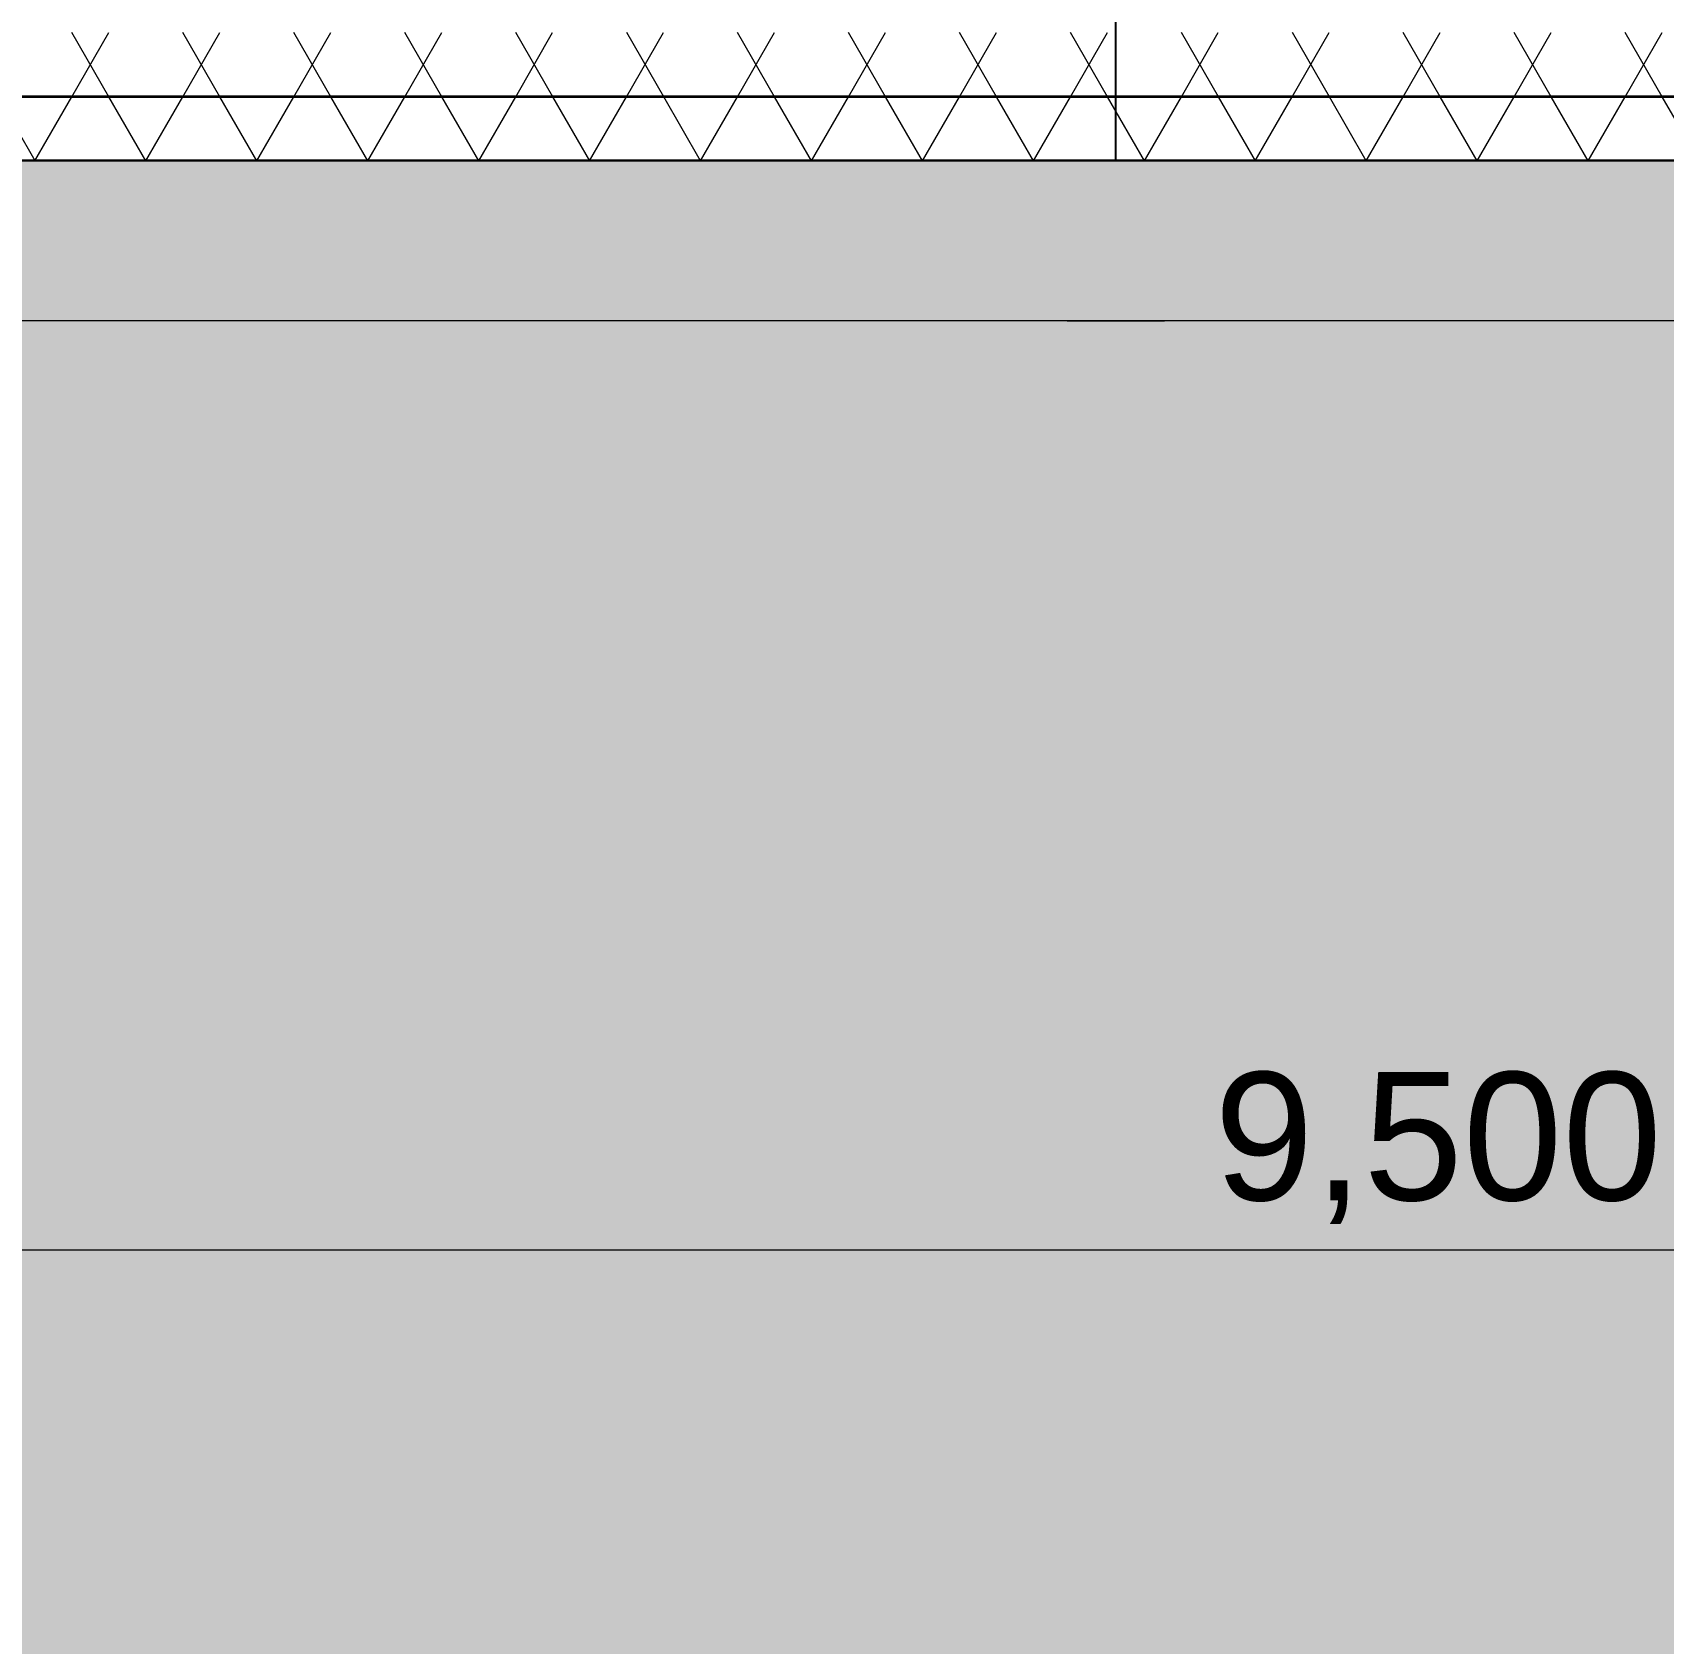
# Model space of a CAD drawing. Header units: millimetres. Extents: x -279593 to -202089, y -5129 to 14747.
# Drawn here: x -266047 to -263501, y -2615 to -100 of the extents above; entities that cross this region are included whole.
import ezdxf

# ---------------------------------------------------------------- set-up
doc = ezdxf.new("R2010")
doc.units = ezdxf.units.MM
doc.header["$MEASUREMENT"] = 0
doc.linetypes.add('Wipeout_Contour', pattern=[1000, 0, -1000])
for name, color, linetype, lineweight in [('0_Pen_No__1', 7, 'Continuous', 13), ('2D Drafting - General_Pen_No__1', 7, 'Continuous', 13), ('New_Annotation - Label_Pen_No__1', 7, 'Continuous', 13), ('New_Dimensioning - General_Pen_No__1', 7, 'Continuous', 13), ('New_Structural - Bearing_Pen_No__1', 7, 'Continuous', 13), ('New_Structural - Bearing_Pen_No__101', 252, 'Continuous', 13), ('New_Structural - Bearing_Pen_No__21', 7, 'Continuous', 35)]:
    doc.layers.add(name, color=color, linetype=linetype, lineweight=lineweight)
doc.layers.add('0_Pen_No__82', color=7, linetype='Continuous', lineweight=20, true_color=0xaaaaaa)
doc.layers.add('2D Drafting - General_Pen_No__61', color=7, linetype='Continuous', lineweight=20, true_color=0x6a6a6a)
doc.layers.add('New_Dimensioning - General', color=7, linetype='Continuous')
doc.layers.add('New_Structural - Bearing', color=7, linetype='Continuous')
doc.styles.add('GENERATED_STYLE_1', font='')
doc.styles.get('GENERATED_STYLE_1').set_extended_font_data('Arial')
doc.dimstyles.new('GENERATED_STYLE__1', dxfattribs={"dimtxt": 200, "dimasz": 95, "dimexe": 0.18, "dimexo": 0.0625, "dimgap": 0, "dimtad": 1, "dimtih": 1, "dimtoh": 1, "dimdec": 3, "dimlfac": 0.001, "dimzin": 0, "dimdsep": 46, "dimtxsty": 'GENERATED_STYLE_1', "dimblk": 'ARROWHEAD_2', "dimblk1": 'ARROWHEAD_2', "dimblk2": 'ARROWHEAD_2', "dimcen": 0.09, "dimclrd": 7, "dimclre": 7, "dimclrt": 7, "dimadec": 0, "dimazin": 0, "dimtfac": 1, "dimtdec": 4, "dimtmove": 0, "dimatfit": 3, "dimfxl": 0, "dimtolj": 1, "dimtzin": 0, "dimarcsym": 0})
doc.dimstyles.new('GENERATED_STYLE__4', dxfattribs={"dimtxt": 0.18, "dimasz": 152, "dimexe": 0.18, "dimexo": 0.0625, "dimgap": 0, "dimtad": 0, "dimtih": 1, "dimtoh": 1, "dimdec": 4, "dimzin": 0, "dimdsep": 46, "dimcen": 0.09, "dimadec": 0, "dimazin": 0, "dimtfac": 1, "dimtdec": 4, "dimtmove": 0, "dimatfit": 3, "dimldrblk": 'ARROWHEAD_0', "dimfxl": 0, "dimtolj": 1, "dimtzin": 0, "dimarcsym": 0})
pattern_1 = [(45, (0, 350), (-111.36932, 111.36932), [0, -105, 0, -157.5]), (110, (350, 350), (148.00159, 53.86817), [0, -77, 0, -133])]
pattern_2 = [(60, (0, 0), (-129.90381, 75), []), (120, (0, 0), (129.90381, 75), [])]

# ---------------------------------------------------------------- blocks, each defined once
blk = doc.blocks.new('*X2')
at = {"layer": 'New_Structural - Bearing_Pen_No__1', "color": 7, "linetype": 'Continuous', "lineweight": 13}
for p, q in [((-266015, -331.9), (-266015.8, -330)), ((-266011.2, -330), (-265997.7, -348.6)), ((-265947.7, -348.6), (-265934.2, -330)), ((-265922.1, -330), (-265926, -339.5)), ((-265884.7, -339.5), (-265888.6, -330)), ((-265864.2, -330), (-265864.2, -330.9)), ((-265864.2, -330.9), (-265847.1, -354.6)), ((-265791.4, -354.6), (-265774.3, -330.9)), ((-265774.3, -330.9), (-265774.3, -330)), ((-265766.6, -330), (-265768.8, -335.4)), ((-265711.6, -335.4), (-265713.9, -330)), ((-265700.7, -330), (-265701.5, -331.9)), ((-265651.3, -331.9), (-265652.1, -330)), ((-265647.5, -330), (-265634, -348.6)), ((-265584, -348.6), (-265570.5, -330)), ((-265558.4, -330), (-265562.3, -339.5)), ((-265521, -339.5), (-265524.9, -330)), ((-265500.5, -330), (-265500.5, -330.9)), ((-265500.5, -330.9), (-265483.4, -354.6)), ((-265427.7, -354.6), (-265410.6, -330.9)), ((-265410.6, -330.9), (-265410.6, -330)), ((-265402.9, -330), (-265405.1, -335.4)), ((-265347.9, -335.4), (-265350.2, -330)), ((-265337, -330), (-265337.8, -331.9)), ((-265287.6, -331.9), (-265288.4, -330)), ((-265283.8, -330), (-265270.3, -348.6)), ((-265220.3, -348.6), (-265206.8, -330)), ((-265194.7, -330), (-265198.6, -339.5)), ((-265157.3, -339.5), (-265161.2, -330)), ((-265136.8, -330), (-265136.8, -330.9)), ((-265136.8, -330.9), (-265119.6, -354.6)), ((-265064, -354.6), (-265046.8, -330.9)), ((-265046.8, -330.9), (-265046.8, -330)), ((-265039.2, -330), (-265041.4, -335.4)), ((-264984.2, -335.4), (-264986.5, -330)), ((-264973.3, -330), (-264974.1, -331.9)), ((-264923.9, -331.9), (-264924.7, -330)), ((-264920.1, -330), (-264906.6, -348.6)), ((-264856.6, -348.6), (-264843.1, -330)), ((-264831, -330), (-264834.9, -339.5)), ((-264793.6, -339.5), (-264797.5, -330)), ((-264773.1, -330), (-264773.1, -330.9)), ((-264773.1, -330.9), (-264755.9, -354.6)), ((-264700.3, -354.6), (-264683.1, -330.9)), ((-264683.1, -330.9), (-264683.1, -330)), ((-264675.5, -330), (-264677.7, -335.4)), ((-264620.5, -335.4), (-264622.8, -330)), ((-264609.6, -330), (-264610.3, -331.9)), ((-264560.2, -331.9), (-264561, -330)), ((-264556.4, -330), (-264542.9, -348.6)), ((-264492.9, -348.6), (-264479.4, -330)), ((-264467.2, -330), (-264471.2, -339.5)), ((-264429.9, -339.5), (-264433.8, -330)), ((-264409.4, -330), (-264409.4, -330.9)), ((-264409.4, -330.9), (-264392.2, -354.6)), ((-264336.6, -354.6), (-264319.4, -330.9)), ((-264319.4, -330.9), (-264319.4, -330)), ((-264311.7, -330), (-264314, -335.4)), ((-264256.8, -335.4), (-264259, -330)), ((-264245.9, -330), (-264246.6, -331.9)), ((-264196.5, -331.9), (-264197.3, -330)), ((-264192.7, -330), (-264179.2, -348.6)), ((-264129.2, -348.6), (-264115.7, -330)), ((-264103.5, -330), (-264107.5, -339.5)), ((-264066.1, -339.5), (-264070.1, -330)), ((-264045.7, -330), (-264045.7, -330.9)), ((-264045.7, -330.9), (-264028.5, -354.6)), ((-263972.9, -354.6), (-263955.7, -330.9)), ((-263955.7, -330.9), (-263955.7, -330)), ((-263948, -330), (-263950.3, -335.4)), ((-263893.1, -335.4), (-263895.3, -330)), ((-263882.2, -330), (-263882.9, -331.9)), ((-263832.8, -331.9), (-263833.6, -330)), ((-263829, -330), (-263815.5, -348.6)), ((-263765.5, -348.6), (-263752, -330)), ((-263739.8, -330), (-263743.8, -339.5)), ((-263702.4, -339.5), (-263706.4, -330)), ((-263682, -330), (-263682, -330.9)), ((-263682, -330.9), (-263664.8, -354.6)), ((-263609.2, -354.6), (-263592, -330.9)), ((-263592, -330.9), (-263592, -330)), ((-263584.3, -330), (-263586.6, -335.4)), ((-263529.4, -335.4), (-263531.6, -330)), ((-263518.5, -330), (-263519.2, -331.9)), ((-266057.8, -349.6), (-266040.1, -356.9)), ((-266040.1, -356.9), (-266022.4, -349.6)), ((-266022.4, -349.6), (-266015, -331.9)), ((-265997.7, -348.6), (-265972.7, -356.7)), ((-265972.7, -356.7), (-265947.7, -348.6)), ((-265926, -339.5), (-265920, -354.2)), ((-265920, -354.2), (-265905.4, -360.2)), ((-265905.4, -360.2), (-265890.7, -354.2)), ((-265890.7, -354.2), (-265884.7, -339.5)), ((-265847.1, -354.6), (-265819.3, -363.6)), ((-265819.3, -363.6), (-265791.4, -354.6)), ((-265768.8, -335.4), (-265760.4, -355.6)), ((-265760.4, -355.6), (-265740.2, -364)), ((-265740.2, -364), (-265720, -355.6)), ((-265720, -355.6), (-265711.6, -335.4)), ((-265701.5, -331.9), (-265694.1, -349.6)), ((-265694.1, -349.6), (-265676.4, -356.9)), ((-265676.4, -356.9), (-265658.7, -349.6)), ((-265658.7, -349.6), (-265651.3, -331.9)), ((-265634, -348.6), (-265609, -356.7)), ((-265609, -356.7), (-265584, -348.6)), ((-265562.3, -339.5), (-265556.3, -354.2)), ((-265556.3, -354.2), (-265541.7, -360.2)), ((-265541.7, -360.2), (-265527, -354.2)), ((-265527, -354.2), (-265521, -339.5)), ((-265483.4, -354.6), (-265455.5, -363.6)), ((-265455.5, -363.6), (-265427.7, -354.6)), ((-265405.1, -335.4), (-265396.7, -355.6)), ((-265396.7, -355.6), (-265376.5, -364)), ((-265376.5, -364), (-265356.3, -355.6)), ((-265356.3, -355.6), (-265347.9, -335.4)), ((-265337.8, -331.9), (-265330.4, -349.6)), ((-265330.4, -349.6), (-265312.7, -356.9)), ((-265312.7, -356.9), (-265295, -349.6)), ((-265295, -349.6), (-265287.6, -331.9)), ((-265270.3, -348.6), (-265245.3, -356.7)), ((-265245.3, -356.7), (-265220.3, -348.6)), ((-265198.6, -339.5), (-265192.6, -354.2)), ((-265192.6, -354.2), (-265177.9, -360.2)), ((-265177.9, -360.2), (-265163.3, -354.2)), ((-265163.3, -354.2), (-265157.3, -339.5)), ((-265119.6, -354.6), (-265091.8, -363.6)), ((-265091.8, -363.6), (-265064, -354.6)), ((-265041.4, -335.4), (-265033, -355.6)), ((-265033, -355.6), (-265012.8, -364)), ((-265012.8, -364), (-264992.6, -355.6)), ((-264992.6, -355.6), (-264984.2, -335.4)), ((-264974.1, -331.9), (-264966.7, -349.6)), ((-264966.7, -349.6), (-264949, -356.9)), ((-264949, -356.9), (-264931.3, -349.6)), ((-264931.3, -349.6), (-264923.9, -331.9)), ((-264906.6, -348.6), (-264881.6, -356.7)), ((-264881.6, -356.7), (-264856.6, -348.6)), ((-264834.9, -339.5), (-264828.9, -354.2)), ((-264828.9, -354.2), (-264814.2, -360.2)), ((-264814.2, -360.2), (-264799.6, -354.2)), ((-264799.6, -354.2), (-264793.6, -339.5)), ((-264755.9, -354.6), (-264728.1, -363.6)), ((-264728.1, -363.6), (-264700.3, -354.6)), ((-264677.7, -335.4), (-264669.3, -355.6)), ((-264669.3, -355.6), (-264649.1, -364)), ((-264649.1, -364), (-264628.9, -355.6)), ((-264628.9, -355.6), (-264620.5, -335.4)), ((-264610.3, -331.9), (-264603, -349.6)), ((-264603, -349.6), (-264585.3, -356.9)), ((-264585.3, -356.9), (-264567.5, -349.6)), ((-264567.5, -349.6), (-264560.2, -331.9)), ((-264542.9, -348.6), (-264517.9, -356.7)), ((-264517.9, -356.7), (-264492.9, -348.6)), ((-264471.2, -339.5), (-264465.1, -354.2)), ((-264465.1, -354.2), (-264450.5, -360.2)), ((-264450.5, -360.2), (-264435.9, -354.2)), ((-264435.9, -354.2), (-264429.9, -339.5)), ((-264392.2, -354.6), (-264364.4, -363.6)), ((-264364.4, -363.6), (-264336.6, -354.6)), ((-264314, -335.4), (-264305.6, -355.6)), ((-264305.6, -355.6), (-264285.4, -364)), ((-264285.4, -364), (-264265.2, -355.6)), ((-264265.2, -355.6), (-264256.8, -335.4)), ((-264246.6, -331.9), (-264239.3, -349.6)), ((-264239.3, -349.6), (-264221.6, -356.9)), ((-264221.6, -356.9), (-264203.8, -349.6)), ((-264203.8, -349.6), (-264196.5, -331.9)), ((-264179.2, -348.6), (-264154.2, -356.7)), ((-264154.2, -356.7), (-264129.2, -348.6)), ((-264107.5, -339.5), (-264101.4, -354.2)), ((-264101.4, -354.2), (-264086.8, -360.2)), ((-264086.8, -360.2), (-264072.2, -354.2)), ((-264072.2, -354.2), (-264066.1, -339.5)), ((-264028.5, -354.6), (-264000.7, -363.6)), ((-264000.7, -363.6), (-263972.9, -354.6)), ((-263950.3, -335.4), (-263941.9, -355.6)), ((-263941.9, -355.6), (-263921.7, -364)), ((-263921.7, -364), (-263901.5, -355.6)), ((-263901.5, -355.6), (-263893.1, -335.4)), ((-263882.9, -331.9), (-263875.6, -349.6)), ((-263875.6, -349.6), (-263857.9, -356.9)), ((-263857.9, -356.9), (-263840.1, -349.6)), ((-263840.1, -349.6), (-263832.8, -331.9)), ((-263815.5, -348.6), (-263790.5, -356.7)), ((-263790.5, -356.7), (-263765.5, -348.6)), ((-263743.8, -339.5), (-263737.7, -354.2)), ((-263737.7, -354.2), (-263723.1, -360.2)), ((-263723.1, -360.2), (-263708.5, -354.2)), ((-263708.5, -354.2), (-263702.4, -339.5)), ((-263664.8, -354.6), (-263637, -363.6)), ((-263637, -363.6), (-263609.2, -354.6)), ((-263586.6, -335.4), (-263578.2, -355.6)), ((-263578.2, -355.6), (-263558, -364)), ((-263558, -364), (-263537.8, -355.6)), ((-263537.8, -355.6), (-263529.4, -335.4)), ((-263519.2, -331.9), (-263511.9, -349.6)), ((-263511.9, -349.6), (-263494.2, -356.9)), ((-266022.9, -374.5), (-266036, -397.3)), ((-265998.2, -365.6), (-266022.9, -374.5)), ((-265973.6, -374.5), (-265998.2, -365.6)), ((-265960.5, -397.3), (-265973.6, -374.5)), ((-265907.2, -373.7), (-265929.8, -399.8)), ((-265874.1, -364), (-265907.2, -373.7)), ((-265841, -373.7), (-265874.1, -364)), ((-265818.4, -399.8), (-265841, -373.7)), ((-265758.6, -374.2), (-265775.9, -398)), ((-265730.6, -365), (-265758.6, -374.2)), ((-265702.5, -374.2), (-265730.6, -365)), ((-265685.2, -398), (-265702.5, -374.2)), ((-265659.2, -374.5), (-265672.3, -397.3)), ((-265634.5, -365.6), (-265659.2, -374.5)), ((-265609.9, -374.5), (-265634.5, -365.6)), ((-265596.8, -397.3), (-265609.9, -374.5)), ((-265543.5, -373.7), (-265566.1, -399.8)), ((-265510.4, -364), (-265543.5, -373.7)), ((-265477.3, -373.7), (-265510.4, -364)), ((-265454.7, -399.8), (-265477.3, -373.7)), ((-265394.9, -374.2), (-265412.2, -398)), ((-265366.9, -365), (-265394.9, -374.2)), ((-265338.8, -374.2), (-265366.9, -365)), ((-265321.5, -398), (-265338.8, -374.2)), ((-265295.5, -374.5), (-265308.6, -397.3)), ((-265270.8, -365.6), (-265295.5, -374.5)), ((-265246.2, -374.5), (-265270.8, -365.6)), ((-265233, -397.3), (-265246.2, -374.5)), ((-265179.8, -373.7), (-265202.4, -399.8)), ((-265146.7, -364), (-265179.8, -373.7)), ((-265113.6, -373.7), (-265146.7, -364)), ((-265091, -399.8), (-265113.6, -373.7)), ((-265031.2, -374.2), (-265048.5, -398)), ((-265003.1, -365), (-265031.2, -374.2)), ((-264975.1, -374.2), (-265003.1, -365)), ((-264957.8, -398), (-264975.1, -374.2)), ((-264931.8, -374.5), (-264944.9, -397.3)), ((-264907.1, -365.6), (-264931.8, -374.5)), ((-264882.5, -374.5), (-264907.1, -365.6)), ((-264869.3, -397.3), (-264882.5, -374.5)), ((-264816.1, -373.7), (-264838.7, -399.8)), ((-264783, -364), (-264816.1, -373.7)), ((-264749.9, -373.7), (-264783, -364)), ((-264727.3, -399.8), (-264749.9, -373.7)), ((-264667.5, -374.2), (-264684.8, -398)), ((-264639.4, -365), (-264667.5, -374.2)), ((-264611.4, -374.2), (-264639.4, -365)), ((-264594.1, -398), (-264611.4, -374.2)), ((-264568.1, -374.5), (-264581.2, -397.3)), ((-264543.4, -365.6), (-264568.1, -374.5)), ((-264518.8, -374.5), (-264543.4, -365.6)), ((-264505.6, -397.3), (-264518.8, -374.5)), ((-264452.4, -373.7), (-264475, -399.8)), ((-264419.3, -364), (-264452.4, -373.7)), ((-264386.2, -373.7), (-264419.3, -364)), ((-264363.6, -399.8), (-264386.2, -373.7)), ((-264303.8, -374.2), (-264321.1, -398)), ((-264275.7, -365), (-264303.8, -374.2)), ((-264247.7, -374.2), (-264275.7, -365)), ((-264230.4, -398), (-264247.7, -374.2)), ((-264204.4, -374.5), (-264217.5, -397.3)), ((-264179.7, -365.6), (-264204.4, -374.5)), ((-264155, -374.5), (-264179.7, -365.6)), ((-264141.9, -397.3), (-264155, -374.5)), ((-264088.7, -373.7), (-264111.3, -399.8)), ((-264055.6, -364), (-264088.7, -373.7)), ((-264022.5, -373.7), (-264055.6, -364)), ((-263999.9, -399.8), (-264022.5, -373.7)), ((-263940.1, -374.2), (-263957.4, -398)), ((-263912, -365), (-263940.1, -374.2)), ((-263884, -374.2), (-263912, -365)), ((-263866.7, -398), (-263884, -374.2)), ((-263840.6, -374.5), (-263853.8, -397.3)), ((-263816, -365.6), (-263840.6, -374.5)), ((-263791.3, -374.5), (-263816, -365.6)), ((-263778.2, -397.3), (-263791.3, -374.5)), ((-263725, -373.7), (-263747.6, -399.8)), ((-263691.9, -364), (-263725, -373.7)), ((-263658.8, -373.7), (-263691.9, -364)), ((-263636.2, -399.8), (-263658.8, -373.7)), ((-263576.4, -374.2), (-263593.7, -398)), ((-263548.3, -365), (-263576.4, -374.2)), ((-263520.3, -374.2), (-263548.3, -365)), ((-263502.9, -398), (-263520.3, -374.2)), ((-266036, -397.3), (-266031.5, -423.1)), ((-265965, -423.1), (-265960.5, -397.3)), ((-265929.8, -399.8), (-265934.7, -433.9)), ((-265813.5, -433.9), (-265818.4, -399.8)), ((-265775.9, -398), (-265775.9, -427.5)), ((-265685.2, -427.5), (-265685.2, -398)), ((-265672.3, -397.3), (-265667.7, -423.1)), ((-265601.3, -423.1), (-265596.8, -397.3)), ((-265566.1, -399.8), (-265571, -433.9)), ((-265449.8, -433.9), (-265454.7, -399.8)), ((-265412.2, -398), (-265412.2, -427.5)), ((-265321.5, -427.5), (-265321.5, -398)), ((-265308.6, -397.3), (-265304, -423.1)), ((-265237.6, -423.1), (-265233, -397.3)), ((-265202.4, -399.8), (-265207.3, -433.9)), ((-265086.1, -433.9), (-265091, -399.8)), ((-265048.5, -398), (-265048.5, -427.5)), ((-264957.8, -427.5), (-264957.8, -398)), ((-264944.9, -397.3), (-264940.3, -423.1)), ((-264873.9, -423.1), (-264869.3, -397.3)), ((-264838.7, -399.8), (-264843.6, -433.9)), ((-264722.4, -433.9), (-264727.3, -399.8)), ((-264684.8, -398), (-264684.8, -427.5)), ((-264594.1, -427.5), (-264594.1, -398)), ((-264581.2, -397.3), (-264576.6, -423.1)), ((-264510.2, -423.1), (-264505.6, -397.3)), ((-264475, -399.8), (-264479.9, -433.9)), ((-264358.7, -433.9), (-264363.6, -399.8)), ((-264321.1, -398), (-264321.1, -427.5)), ((-264230.4, -427.5), (-264230.4, -398)), ((-264217.5, -397.3), (-264212.9, -423.1)), ((-264146.5, -423.1), (-264141.9, -397.3)), ((-264111.3, -399.8), (-264116.2, -433.9)), ((-263995, -433.9), (-263999.9, -399.8)), ((-263957.4, -398), (-263957.4, -427.5)), ((-263866.7, -427.5), (-263866.7, -398)), ((-263853.8, -397.3), (-263849.2, -423.1)), ((-263782.8, -423.1), (-263778.2, -397.3)), ((-263747.6, -399.8), (-263752.5, -433.9)), ((-263631.3, -433.9), (-263636.2, -399.8)), ((-263593.7, -398), (-263593.7, -427.5)), ((-263502.9, -427.5), (-263502.9, -398)), ((-266031.5, -423.1), (-266011.4, -440)), ((-265985.1, -440), (-265965, -423.1)), ((-265775.9, -427.5), (-265758.6, -451.3)), ((-265702.5, -451.3), (-265685.2, -427.5)), ((-265667.7, -423.1), (-265647.6, -440)), ((-265621.4, -440), (-265601.3, -423.1)), ((-265412.2, -427.5), (-265394.9, -451.3)), ((-265338.8, -451.3), (-265321.5, -427.5)), ((-265304, -423.1), (-265283.9, -440)), ((-265257.7, -440), (-265237.6, -423.1)), ((-265048.5, -427.5), (-265031.2, -451.3)), ((-264975.1, -451.3), (-264957.8, -427.5)), ((-264940.3, -423.1), (-264920.2, -440)), ((-264894, -440), (-264873.9, -423.1)), ((-264684.8, -427.5), (-264667.5, -451.3)), ((-264611.4, -451.3), (-264594.1, -427.5)), ((-264576.6, -423.1), (-264556.5, -440)), ((-264530.3, -440), (-264510.2, -423.1)), ((-264321.1, -427.5), (-264303.8, -451.3)), ((-264247.7, -451.3), (-264230.4, -427.5)), ((-264212.9, -423.1), (-264192.8, -440)), ((-264166.6, -440), (-264146.5, -423.1)), ((-263957.4, -427.5), (-263940.1, -451.3)), ((-263884, -451.3), (-263866.7, -427.5)), ((-263849.2, -423.1), (-263829.1, -440)), ((-263802.9, -440), (-263782.8, -423.1)), ((-263593.7, -427.5), (-263576.4, -451.3)), ((-263520.3, -451.3), (-263502.9, -427.5)), ((-265999.3, -451), (-266027.1, -460)), ((-266011.4, -440), (-265985.1, -440)), ((-265971.4, -460), (-265999.3, -451)), ((-265934.7, -433.9), (-265920.4, -465.3)), ((-265827.9, -465.3), (-265813.5, -433.9)), ((-265789, -453.6), (-265814, -461.7)), ((-265764, -461.7), (-265789, -453.6)), ((-265758.6, -451.3), (-265730.6, -460.5)), ((-265730.6, -460.5), (-265702.5, -451.3)), ((-265635.5, -451), (-265663.4, -460)), ((-265647.6, -440), (-265621.4, -440)), ((-265607.7, -460), (-265635.5, -451)), ((-265571, -433.9), (-265556.7, -465.3)), ((-265464.2, -465.3), (-265449.8, -433.9)), ((-265425.3, -453.6), (-265450.3, -461.7)), ((-265400.3, -461.7), (-265425.3, -453.6)), ((-265394.9, -451.3), (-265366.9, -460.5)), ((-265366.9, -460.5), (-265338.8, -451.3)), ((-265271.8, -451), (-265299.6, -460)), ((-265283.9, -440), (-265257.7, -440)), ((-265244, -460), (-265271.8, -451)), ((-265207.3, -433.9), (-265193, -465.3)), ((-265100.4, -465.3), (-265086.1, -433.9)), ((-265061.6, -453.6), (-265086.6, -461.7)), ((-265036.6, -461.7), (-265061.6, -453.6)), ((-265031.2, -451.3), (-265003.1, -460.5)), ((-265003.1, -460.5), (-264975.1, -451.3)), ((-264908.1, -451), (-264935.9, -460)), ((-264920.2, -440), (-264894, -440)), ((-264880.3, -460), (-264908.1, -451)), ((-264843.6, -433.9), (-264829.3, -465.3)), ((-264736.7, -465.3), (-264722.4, -433.9)), ((-264697.9, -453.6), (-264722.9, -461.7)), ((-264672.9, -461.7), (-264697.9, -453.6)), ((-264667.5, -451.3), (-264639.4, -460.5)), ((-264639.4, -460.5), (-264611.4, -451.3)), ((-264544.4, -451), (-264572.2, -460)), ((-264556.5, -440), (-264530.3, -440)), ((-264516.6, -460), (-264544.4, -451)), ((-264479.9, -433.9), (-264465.6, -465.3)), ((-264373, -465.3), (-264358.7, -433.9)), ((-264334.2, -453.6), (-264359.2, -461.7)), ((-264309.2, -461.7), (-264334.2, -453.6)), ((-264303.8, -451.3), (-264275.7, -460.5)), ((-264275.7, -460.5), (-264247.7, -451.3)), ((-264180.7, -451), (-264208.5, -460)), ((-264192.8, -440), (-264166.6, -440)), ((-264152.9, -460), (-264180.7, -451)), ((-264116.2, -433.9), (-264101.8, -465.3)), ((-264009.3, -465.3), (-263995, -433.9)), ((-263970.5, -453.6), (-263995.5, -461.7)), ((-263945.5, -461.7), (-263970.5, -453.6)), ((-263940.1, -451.3), (-263912, -460.5)), ((-263912, -460.5), (-263884, -451.3)), ((-263817, -451), (-263844.8, -460)), ((-263829.1, -440), (-263802.9, -440)), ((-263789.2, -460), (-263817, -451)), ((-263752.5, -433.9), (-263738.1, -465.3)), ((-263645.6, -465.3), (-263631.3, -433.9)), ((-263606.8, -453.6), (-263631.8, -461.7)), ((-263581.8, -461.7), (-263606.8, -453.6)), ((-263576.4, -451.3), (-263548.3, -460.5)), ((-263548.3, -460.5), (-263520.3, -451.3)), ((-266027.1, -460), (-266044.2, -483.7)), ((-266044.2, -483.7), (-266044.2, -512.9)), ((-265954.3, -483.7), (-265971.4, -460)), ((-265954.3, -512.9), (-265954.3, -483.7)), ((-265920.4, -465.3), (-265891.4, -483.9)), ((-265856.9, -483.9), (-265827.9, -465.3)), ((-265814, -461.7), (-265829.5, -483)), ((-265829.5, -483), (-265829.5, -509.3)), ((-265748.6, -483), (-265764, -461.7)), ((-265748.6, -509.3), (-265748.6, -483)), ((-265663.4, -460), (-265680.5, -483.7)), ((-265680.5, -483.7), (-265680.5, -512.9)), ((-265590.6, -483.7), (-265607.7, -460)), ((-265590.6, -512.9), (-265590.6, -483.7)), ((-265556.7, -465.3), (-265527.7, -483.9)), ((-265493.2, -483.9), (-265464.2, -465.3)), ((-265450.3, -461.7), (-265465.8, -483)), ((-265465.8, -483), (-265465.8, -509.3)), ((-265384.8, -483), (-265400.3, -461.7)), ((-265384.8, -509.3), (-265384.8, -483)), ((-265299.6, -460), (-265316.8, -483.7)), ((-265316.8, -483.7), (-265316.8, -512.9)), ((-265226.8, -483.7), (-265244, -460)), ((-265226.8, -512.9), (-265226.8, -483.7)), ((-265193, -465.3), (-265164, -483.9)), ((-265129.5, -483.9), (-265100.4, -465.3)), ((-265086.6, -461.7), (-265102.1, -483)), ((-265102.1, -483), (-265102.1, -509.3)), ((-265021.1, -483), (-265036.6, -461.7)), ((-265021.1, -509.3), (-265021.1, -483)), ((-264935.9, -460), (-264953.1, -483.7)), ((-264953.1, -483.7), (-264953.1, -512.9)), ((-264863.1, -483.7), (-264880.3, -460)), ((-264863.1, -512.9), (-264863.1, -483.7)), ((-264829.3, -465.3), (-264800.2, -483.9)), ((-264765.8, -483.9), (-264736.7, -465.3)), ((-264722.9, -461.7), (-264738.4, -483)), ((-264738.4, -483), (-264738.4, -509.3)), ((-264657.4, -483), (-264672.9, -461.7)), ((-264657.4, -509.3), (-264657.4, -483)), ((-264572.2, -460), (-264589.4, -483.7)), ((-264589.4, -483.7), (-264589.4, -512.9)), ((-264499.4, -483.7), (-264516.6, -460)), ((-264499.4, -512.9), (-264499.4, -483.7)), ((-264465.6, -465.3), (-264436.5, -483.9)), ((-264402.1, -483.9), (-264373, -465.3)), ((-264359.2, -461.7), (-264374.7, -483)), ((-264374.7, -483), (-264374.7, -509.3)), ((-264293.7, -483), (-264309.2, -461.7)), ((-264293.7, -509.3), (-264293.7, -483)), ((-264208.5, -460), (-264225.7, -483.7)), ((-264225.7, -483.7), (-264225.7, -512.9)), ((-264135.7, -483.7), (-264152.9, -460)), ((-264135.7, -512.9), (-264135.7, -483.7)), ((-264101.8, -465.3), (-264072.8, -483.9)), ((-264038.3, -483.9), (-264009.3, -465.3)), ((-263995.5, -461.7), (-264011, -483)), ((-264011, -483), (-264011, -509.3)), ((-263930, -483), (-263945.5, -461.7)), ((-263930, -509.3), (-263930, -483)), ((-263844.8, -460), (-263862, -483.7)), ((-263862, -483.7), (-263862, -512.9)), ((-263772, -483.7), (-263789.2, -460)), ((-263772, -512.9), (-263772, -483.7)), ((-263738.1, -465.3), (-263709.1, -483.9)), ((-263674.6, -483.9), (-263645.6, -465.3)), ((-263631.8, -461.7), (-263647.2, -483)), ((-263647.2, -483), (-263647.2, -509.3)), ((-263566.3, -483), (-263581.8, -461.7)), ((-263566.3, -509.3), (-263566.3, -483)), ((-265940.4, -497.2), (-265948.8, -517.4)), ((-265920.2, -488.8), (-265940.4, -497.2)), ((-265900, -497.2), (-265920.2, -488.8)), ((-265891.6, -517.4), (-265900, -497.2)), ((-265891.4, -483.9), (-265856.9, -483.9)), ((-265874.1, -496.1), (-265881.5, -513.9)), ((-265856.4, -488.8), (-265874.1, -496.1)), ((-265838.7, -496.1), (-265856.4, -488.8)), ((-265831.3, -513.9), (-265838.7, -496.1)), ((-265736.3, -506.9), (-265742.3, -521.5)), ((-265721.7, -500.9), (-265736.3, -506.9)), ((-265707, -506.9), (-265721.7, -500.9)), ((-265701, -521.5), (-265707, -506.9)), ((-265576.7, -497.2), (-265585.1, -517.4)), ((-265556.5, -488.8), (-265576.7, -497.2)), ((-265536.3, -497.2), (-265556.5, -488.8)), ((-265527.9, -517.4), (-265536.3, -497.2)), ((-265527.7, -483.9), (-265493.2, -483.9)), ((-265510.4, -496.1), (-265517.8, -513.9)), ((-265492.7, -488.8), (-265510.4, -496.1)), ((-265475, -496.1), (-265492.7, -488.8)), ((-265467.6, -513.9), (-265475, -496.1)), ((-265372.6, -506.9), (-265378.6, -521.5)), ((-265357.9, -500.9), (-265372.6, -506.9)), ((-265343.3, -506.9), (-265357.9, -500.9)), ((-265337.3, -521.5), (-265343.3, -506.9)), ((-265213, -497.2), (-265221.4, -517.4)), ((-265192.8, -488.8), (-265213, -497.2)), ((-265172.6, -497.2), (-265192.8, -488.8)), ((-265164.2, -517.4), (-265172.6, -497.2)), ((-265164, -483.9), (-265129.5, -483.9)), ((-265146.7, -496.1), (-265154.1, -513.9)), ((-265129, -488.8), (-265146.7, -496.1)), ((-265111.3, -496.1), (-265129, -488.8)), ((-265103.9, -513.9), (-265111.3, -496.1)), ((-265008.9, -506.9), (-265014.9, -521.5)), ((-264994.2, -500.9), (-265008.9, -506.9)), ((-264979.6, -506.9), (-264994.2, -500.9)), ((-264973.6, -521.5), (-264979.6, -506.9)), ((-264849.3, -497.2), (-264857.7, -517.4)), ((-264829.1, -488.8), (-264849.3, -497.2)), ((-264808.9, -497.2), (-264829.1, -488.8)), ((-264800.5, -517.4), (-264808.9, -497.2)), ((-264800.2, -483.9), (-264765.8, -483.9)), ((-264783, -496.1), (-264790.3, -513.9)), ((-264765.3, -488.8), (-264783, -496.1)), ((-264747.5, -496.1), (-264765.3, -488.8)), ((-264740.2, -513.9), (-264747.5, -496.1)), ((-264645.1, -506.9), (-264651.2, -521.5)), ((-264630.5, -500.9), (-264645.1, -506.9)), ((-264615.9, -506.9), (-264630.5, -500.9)), ((-264609.9, -521.5), (-264615.9, -506.9)), ((-264485.6, -497.2), (-264494, -517.4)), ((-264465.4, -488.8), (-264485.6, -497.2)), ((-264445.2, -497.2), (-264465.4, -488.8)), ((-264436.8, -517.4), (-264445.2, -497.2)), ((-264436.5, -483.9), (-264402.1, -483.9)), ((-264419.3, -496.1), (-264426.6, -513.9)), ((-264401.6, -488.8), (-264419.3, -496.1)), ((-264383.8, -496.1), (-264401.6, -488.8)), ((-264376.5, -513.9), (-264383.8, -496.1)), ((-264281.4, -506.9), (-264287.5, -521.5)), ((-264266.8, -500.9), (-264281.4, -506.9)), ((-264252.2, -506.9), (-264266.8, -500.9)), ((-264246.1, -521.5), (-264252.2, -506.9)), ((-264121.9, -497.2), (-264130.3, -517.4)), ((-264101.7, -488.8), (-264121.9, -497.2)), ((-264081.5, -497.2), (-264101.7, -488.8)), ((-264073.1, -517.4), (-264081.5, -497.2)), ((-264072.8, -483.9), (-264038.3, -483.9)), ((-264055.6, -496.1), (-264062.9, -513.9)), ((-264037.9, -488.8), (-264055.6, -496.1)), ((-264020.1, -496.1), (-264037.9, -488.8)), ((-264012.8, -513.9), (-264020.1, -496.1)), ((-263917.7, -506.9), (-263923.8, -521.5)), ((-263903.1, -500.9), (-263917.7, -506.9)), ((-263888.5, -506.9), (-263903.1, -500.9)), ((-263882.4, -521.5), (-263888.5, -506.9)), ((-263758.2, -497.2), (-263766.6, -517.4)), ((-263738, -488.8), (-263758.2, -497.2)), ((-263717.8, -497.2), (-263738, -488.8)), ((-263709.4, -517.4), (-263717.8, -497.2)), ((-263709.1, -483.9), (-263674.6, -483.9)), ((-263691.9, -496.1), (-263699.2, -513.9)), ((-263674.2, -488.8), (-263691.9, -496.1)), ((-263656.4, -496.1), (-263674.2, -488.8)), ((-263649.1, -513.9), (-263656.4, -496.1)), ((-263554, -506.9), (-263560.1, -521.5)), ((-263539.4, -500.9), (-263554, -506.9)), ((-263524.8, -506.9), (-263539.4, -500.9)), ((-263518.7, -521.5), (-263524.8, -506.9)), ((-266044.2, -512.9), (-266031.8, -530)), ((-265966.7, -530), (-265954.3, -512.9)), ((-265948.8, -517.4), (-265943.6, -530)), ((-265896.9, -530), (-265891.6, -517.4)), ((-265881.5, -513.9), (-265874.8, -530)), ((-265838, -530), (-265831.3, -513.9)), ((-265829.5, -509.3), (-265814.4, -530)), ((-265763.6, -530), (-265748.6, -509.3)), ((-265742.3, -521.5), (-265738.8, -530)), ((-265704.5, -530), (-265701, -521.5)), ((-265680.5, -512.9), (-265668.1, -530)), ((-265603, -530), (-265590.6, -512.9)), ((-265585.1, -517.4), (-265579.9, -530)), ((-265533.1, -530), (-265527.9, -517.4)), ((-265517.8, -513.9), (-265511.1, -530)), ((-265474.3, -530), (-265467.6, -513.9)), ((-265465.8, -509.3), (-265450.7, -530)), ((-265399.9, -530), (-265384.8, -509.3)), ((-265378.6, -521.5), (-265375.1, -530)), ((-265340.8, -530), (-265337.3, -521.5)), ((-265316.8, -512.9), (-265304.4, -530)), ((-265239.3, -530), (-265226.8, -512.9)), ((-265221.4, -517.4), (-265216.2, -530)), ((-265169.4, -530), (-265164.2, -517.4)), ((-265154.1, -513.9), (-265147.4, -530)), ((-265110.6, -530), (-265103.9, -513.9)), ((-265102.1, -509.3), (-265087, -530)), ((-265036.2, -530), (-265021.1, -509.3)), ((-265014.9, -521.5), (-265011.4, -530)), ((-264977.1, -530), (-264973.6, -521.5)), ((-264953.1, -512.9), (-264940.7, -530)), ((-264875.6, -530), (-264863.1, -512.9)), ((-264857.7, -517.4), (-264852.5, -530)), ((-264805.7, -530), (-264800.5, -517.4)), ((-264790.3, -513.9), (-264783.7, -530)), ((-264746.9, -530), (-264740.2, -513.9)), ((-264738.4, -509.3), (-264723.3, -530)), ((-264672.5, -530), (-264657.4, -509.3)), ((-264651.2, -521.5), (-264647.7, -530)), ((-264613.4, -530), (-264609.9, -521.5)), ((-264589.4, -512.9), (-264577, -530)), ((-264511.8, -530), (-264499.4, -512.9)), ((-264494, -517.4), (-264488.8, -530)), ((-264442, -530), (-264436.8, -517.4)), ((-264426.6, -513.9), (-264420, -530)), ((-264383.2, -530), (-264376.5, -513.9)), ((-264374.7, -509.3), (-264359.6, -530)), ((-264308.8, -530), (-264293.7, -509.3)), ((-264287.5, -521.5), (-264284, -530)), ((-264249.6, -530), (-264246.1, -521.5)), ((-264225.7, -512.9), (-264213.3, -530)), ((-264148.1, -530), (-264135.7, -512.9)), ((-264130.3, -517.4), (-264125.1, -530)), ((-264078.3, -530), (-264073.1, -517.4)), ((-264062.9, -513.9), (-264056.2, -530)), ((-264019.5, -530), (-264012.8, -513.9)), ((-264011, -509.3), (-263995.9, -530)), ((-263945.1, -530), (-263930, -509.3)), ((-263923.8, -521.5), (-263920.3, -530)), ((-263885.9, -530), (-263882.4, -521.5)), ((-263862, -512.9), (-263849.6, -530)), ((-263784.4, -530), (-263772, -512.9)), ((-263766.6, -517.4), (-263761.3, -530)), ((-263714.6, -530), (-263709.4, -517.4)), ((-263699.2, -513.9), (-263692.5, -530)), ((-263655.8, -530), (-263649.1, -513.9)), ((-263647.2, -509.3), (-263632.2, -530)), ((-263581.4, -530), (-263566.3, -509.3)), ((-263560.1, -521.5), (-263556.6, -530)), ((-263522.2, -530), (-263518.7, -521.5))]:
    blk.add_line(p, q, dxfattribs=at)
blk = doc.blocks.new('*D14')
at = {"layer": 'New_Dimensioning - General_Pen_No__1', "color": 7, "linetype": 'Continuous', "lineweight": 13}
for p, q in [((-268610, -2093.8), (-268610, -1906.2)), ((-259110, -2093.8), (-259110, -1906.2)), ((-268573.9, -1937.5), (-268646.1, -2062.5)), ((-259146.1, -2062.5), (-259073.9, -1937.5)), ((-268610, -2000), (-259110, -2000)), ((-259110, -2000), (-259048.9, -2000))]:
    blk.add_line(p, q, dxfattribs=at)
at = {"layer": 'New_Dimensioning - General_Pen_No__1', "color": 7, "lineweight": 13, "insert": (-264202, -1960), "char_height": 200, "attachment_point": 7, "style": 'GENERATED_STYLE_1'}
blk.add_mtext('\\A1;{\\pql;\\fArial|b0|i0|c0|p34;9,500}', dxfattribs=at)
blk = doc.blocks.new('ARROWHEAD_2')
at = {"color": 0, "linetype": 'Continuous', "lineweight": 0}
for p, q in [((-0.378, -0.655), (0.378, 0.655)), ((0, 0), (-1, 0))]:
    blk.add_line(p, q, dxfattribs=at)
blk = doc.blocks.new('ARROWHEAD_0')
at = {"color": 0, "linetype": 'Continuous', "lineweight": 0}
for p, q in [((0, -0.5), (0, 0.5)), ((0, 0), (-1, 0))]:
    blk.add_line(p, q, dxfattribs=at)

msp = doc.modelspace()

# ---------------------------------------------------------------- hatches: boundary and pattern name
at = {"layer": 'New_Structural - Bearing', "linetype": 'Continuous', "lineweight": 0, "true_color": 0x000000}
h = msp.add_hatch(dxfattribs=at)
h.set_pattern_fill('Batt_Insulation_0001', color=18, style=0, pattern_type=2)
h.set_pattern_definition(pattern_2)
h.paths.add_polyline_path([(-274760.0254, -100), (-274760.0254, -200), (-259510.0254, -200), (-259510.0254, -100)])
h = msp.add_hatch(dxfattribs=at)
h.set_pattern_fill('Batt_Insulation_0001', color=18, style=0, pattern_type=2)
h.set_pattern_definition(pattern_2)
h.paths.add_polyline_path([(-274760.0254, -200), (-274760.0254, -300), (-259510.0254, -300), (-259510.0254, -200)])
h = msp.add_hatch(dxfattribs=at)
h.set_pattern_fill('Cut_Stone_0001', color=18, style=0, pattern_type=2)
h.set_pattern_definition(pattern_1)
h.paths.add_polyline_path([(-274760.0254, -300), (-274760.0254, -330), (-259510.0254, -330), (-259510.0254, -300)])

# ---------------------------------------------------------------- linework, layer by layer
at = {"layer": 'New_Structural - Bearing_Pen_No__21', "color": 7, "linetype": 'Continuous', "lineweight": 35}
for p, q in [((-259510.0254, -200), (-274760.0254, -200)), ((-259510.0254, -300), (-274760.0254, -300)), ((-259510.0254, -330), (-274760.0254, -330))]:
    msp.add_line(p, q, dxfattribs=at)

# ---------------------------------------------------------------- dimensions: what is measured, and where the dimension line sits
at = {"layer": 'New_Dimensioning - General', "color": 7, "linetype": 'Continuous', "lineweight": 13}
dim = msp.add_linear_dim(base=(-259110.0254, -2000), p1=(-268610.0254, -2000), p2=(-259110.0254, -2000), dimstyle='GENERATED_STYLE__1', dxfattribs=at)
dim.commit()
dim.dimension.update_dxf_attribs({"geometry": '*D14', "text_midpoint": (-263865.9674, -1860), "dimtype": 160})

# ---------------------------------------------------------------- wipeouts: each hides what was drawn before it
at = {"color": 254, "linetype": 'Wipeout_Contour', "lineweight": 0, "ltscale": 1054842.310262621}
msp.add_wipeout([(-258610.0253, -530), (-268810.0252, -530.0002), (-268810.0252, -549.0783), (-258610.0253, -549.0783)], dxfattribs=at).dxf.layer = 'New_Structural - Bearing'

# ---------------------------------------------------------------- next in the draw order: hatches: boundary and pattern name
at = {"layer": '2D Drafting - General_Pen_No__61', "linetype": 'Continuous', "lineweight": 20, "true_color": 0x6a6a6a}
h = msp.add_hatch(dxfattribs=at)
h.set_pattern_fill('Dashed_0001', color=251, style=0, pattern_type=2)
h.set_pattern_definition([(45, (0, 0), (-183.84776, 183.84776), [195, -65]), (45, (7e-14, 183.85), (-183.84776, 183.84776), [195, -65])])
h.paths.add_polyline_path([(-278565.0259, -199.8387), (-274800.2279, -199.8387), (-274800.2279, -869.9999), (-275247.5618, -869.9999), (-274847.5619, -1269.9999), (-274247.5619, -1269.9999), (-273517.5103, -539.9483), (-269992.4831, -539.9481), (-268719.094, -539.9481), (-267835.7389, -539.9481), (-251543.8615, -539.9481), (-251543.8615, -200), (-241459.9695, -200), (-241459.9695, -912.0388), (-241459.9695, -5129.1775), (-279589.4358, -5129.1775), (-279593.1947, -199.6383)])

# ---------------------------------------------------------------- next in the draw order: linework, layer by layer
at = {"layer": '2D Drafting - General_Pen_No__1', "color": 7, "linetype": 'Continuous', "lineweight": 13, "flags": 128}
msp.add_lwpolyline([(-278565.0259, -199.8387), (-274800.2279, -199.8387), (-274800.2279, -869.9999), (-275247.5618, -869.9999), (-274847.5619, -1269.9999), (-274247.5619, -1269.9999), (-273517.5103, -539.9483), (-269992.4831, -539.9481), (-268719.094, -539.9481), (-267835.7389, -539.9481), (-251543.8615, -539.9481), (-251543.8615, -200), (-241459.9695, -200), (-241459.9695, -912.0388), (-241459.9695, -5129.1775), (-279589.4358, -5129.1775), (-279593.1947, -199.6383)], close=True, dxfattribs=at)
at = {"layer": 'New_Structural - Bearing_Pen_No__101', "color": 252, "linetype": 'Continuous', "lineweight": 13}
msp.add_line((-268810.0252, -549.0783), (-258610.0253, -549.0783), dxfattribs=at)
at = {"layer": 'New_Structural - Bearing_Pen_No__21', "color": 7, "linetype": 'Continuous', "lineweight": 35}
msp.add_line((-259510.0254, -530), (-274760.0254, -530), dxfattribs=at)

# ---------------------------------------------------------------- next in the draw order: block references
at = {"layer": 'New_Structural - Bearing', "lineweight": 0}
msp.add_blockref('*X2', (0, 0), dxfattribs=at)

# ---------------------------------------------------------------- next in the draw order: leaders
at = {"layer": 'New_Annotation - Label_Pen_No__1', "color": 7, "linetype": 'Continuous', "lineweight": 13, "annotation_type": 0, "has_hookline": 1, "hookline_direction": 0, "text_width": 703, "horizontal_direction": (0.000363, 1, 0)}
msp.add_leader([(-264355.6249, -549.9483), (-264355.6249, 34.9999), (-264365.2546, 456.7105)], dimstyle='GENERATED_STYLE__4', dxfattribs=at)

# ---------------------------------------------------------------- next in the draw order: wipeouts: each hides what was drawn before it
at = {"color": 254, "linetype": 'Wipeout_Contour', "lineweight": 0, "ltscale": 6319145.733109531}
msp.add_wipeout([(-275247.5618, -870.0001), (-274798.8855, -870.0001), (-274798.8855, -1070.0002), (-274198.8854, -1070.0002), (-274198.8854, -870.0001), (-274410.0255, -870.0001), (-274410.0255, -549.9483), (-274410.0255, -300.0001), (-273197.5776, -300.0001), (-253491.1743, -300.0001), (-252976.074, -300), (-252093.5586, -300), (-252093.5586, -870), (-252304.6986, -870), (-252304.6986, -1070.0001), (-251704.6986, -1070.0001), (-251704.6986, -870), (-251256.0223, -870), (-251656.0222, -1269.9999), (-252256.0224, -1269.9999), (-252976.074, -549.9483), (-273527.5101, -549.9483), (-274247.5617, -1270), (-274847.5619, -1270)], dxfattribs=at)

# ---------------------------------------------------------------- next in the draw order: hatches: boundary and pattern name
at = {"layer": '0_Pen_No__82', "linetype": 'Continuous', "lineweight": 20, "true_color": 0xaaaaaa}
h = msp.add_hatch(dxfattribs=at)
h.set_pattern_fill('Cut_Stone_0001', color=253, style=0, pattern_type=2)
h.set_pattern_definition(pattern_1)
h.paths.add_polyline_path([(-275247.5618, -870.0001), (-274798.8855, -870.0001), (-274798.8855, -1070.0002), (-274198.8854, -1070.0002), (-274198.8854, -870.0001), (-274410.0255, -870.0001), (-274410.0255, -549.9483), (-274410.0255, -300.0001), (-273197.5776, -300.0001), (-253491.1743, -300.0001), (-252976.074, -300), (-252093.5586, -300), (-252093.5586, -870), (-252304.6986, -870), (-252304.6986, -1070.0001), (-251704.6986, -1070.0001), (-251704.6986, -870), (-251256.0223, -870), (-251656.0222, -1269.9999), (-252256.0224, -1269.9999), (-252976.074, -549.9483), (-273527.5101, -549.9483), (-274247.5617, -1270), (-274847.5619, -1270)])

# ---------------------------------------------------------------- next in the draw order: linework, layer by layer
at = {"layer": '0_Pen_No__1', "color": 7, "linetype": 'Continuous', "lineweight": 13, "flags": 128}
msp.add_lwpolyline([(-275247.5618, -870.0001), (-274798.8855, -870.0001), (-274798.8855, -1070.0002), (-274198.8854, -1070.0002), (-274198.8854, -870.0001), (-274410.0255, -870.0001), (-274410.0255, -549.9483), (-274410.0255, -300.0001), (-273197.5776, -300.0001), (-253491.1743, -300.0001), (-252976.074, -300), (-252093.5586, -300), (-252093.5586, -870), (-252304.6986, -870), (-252304.6986, -1070.0001), (-251704.6986, -1070.0001), (-251704.6986, -870), (-251256.0223, -870), (-251656.0222, -1269.9999), (-252256.0224, -1269.9999), (-252976.074, -549.9483), (-273527.5101, -549.9483), (-274247.5617, -1270), (-274847.5619, -1270)], close=True, dxfattribs=at)

doc.saveas('drawing.dxf')
